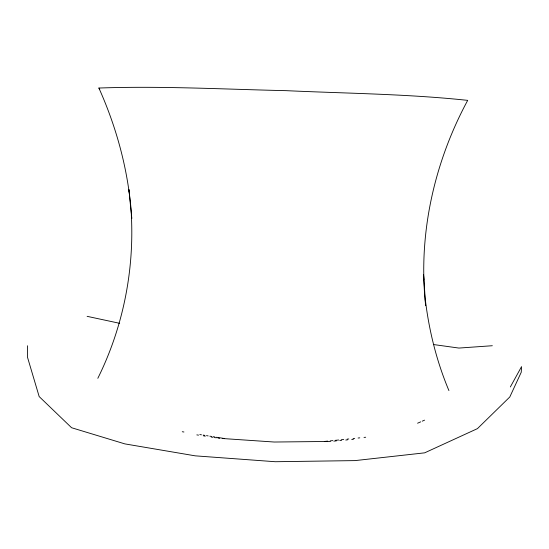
<?xml version="1.0" encoding="UTF-8"?>
<svg xmlns="http://www.w3.org/2000/svg" width="549" height="549" viewBox="0 0 549 549"><rect width="100%" height="100%" fill="white"/><g stroke="black" fill="none" stroke-linecap="round" stroke-linejoin="round"><path stroke-width="0.82" d="M423.862 279.805L423.554 274.527L425.674 305.683C417.878 234.958 433.998 162.744 467.693 100.364C407.372 93.913 346.556 93.454 285.995 90.654C223.656 89.274 161.234 85.822 98.889 88.039C117.356 129.18 129.029 173.429 131.753 218.509L128.926 189.638L129.269 192.356M27.58 345.753L27.45 357.09L39.171 396.577L71.59 427.733L124.856 443.887L195.231 455.842L275.289 461.723L355.059 460.604L424.651 452.843L477.438 428.632L509.801 396.975L521.241 372.256L521.55 366.629L510.344 386.963M97.818 378.316C122.825 327.938 134.327 271.096 131.335 214.954M417.576 423.217L420.685 421.852M422.243 421.172L424.576 420.15M324.322 441.465L327.698 441.115M330.23 440.861L332.763 440.6M335.302 440.346L338.678 439.996M341.21 439.742L343.743 439.481M347.119 439.138L348.807 438.967M353.028 438.534L354.716 438.363M358.092 438.02L359.78 437.848M364.001 437.416L365.696 437.244M330.388 441.437L274.253 442.027L222.235 438.5M333.799 441.121L336.359 440.888M339.769 440.579L341.478 440.422M345.746 440.03L347.455 439.879M351.717 439.488L353.426 439.33M492.323 345.726L458.909 348.066L433.436 344.532M196.844 434.89L198.532 435.144M203.61 435.906L205.299 436.16M211.221 437.052L212.909 437.306M214.604 437.56L216.292 437.821M217.987 438.075L219.675 438.328M182.254 431.727L183.922 432.001M199.802 434.554L201.476 434.822M203.151 435.096L204.818 435.364M206.493 435.631L208.16 435.899M209.835 436.167L211.502 436.441M213.177 436.709L214.851 436.977M216.519 437.244L224.04 438.459M87.113 316.334L119.655 323.313M98.889 88.039L99.753 89.13M448.924 390.586C436.702 361.523 429.009 330.697 425.297 299.425"/></g></svg>
